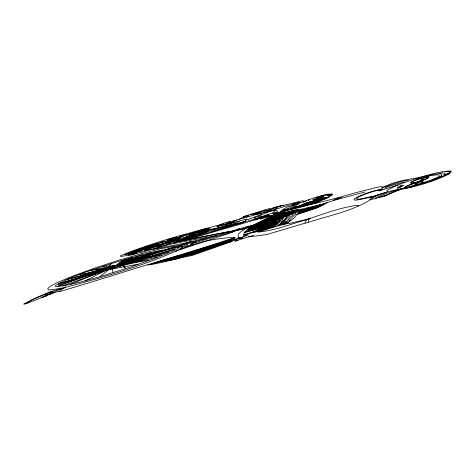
<?xml version="1.0" encoding="UTF-8"?>
<svg xmlns="http://www.w3.org/2000/svg" width="475" height="475" viewBox="0 0 475 475"><rect width="100%" height="100%" fill="white"/><g stroke="black" fill="none" stroke-linecap="round" stroke-linejoin="round"><path stroke-width="0.71" d="M269.978 215.519L269.171 216.511L260.472 219.1L261.084 218.453L260.733 218.245M178.909 247.493L179.099 246.382M243.633 236.022L244.227 232.572C250.082 226.551 258.228 223.701 265.65 220.162L285.059 211.108M277.358 207.872L275.245 209.237L266.54 212.022M174.076 243.497L174.58 242.814L178.386 241.573L230.025 231.337M248.294 226.225L248.063 226.729L244.928 228.321L248.514 227.092L251.352 225.441L249.998 225.589M401.963 185.155L403.59 185.505L397.694 188.391L400.829 185.404L401.66 185.155M297.451 211.345L297.962 210.377L292.25 211.316L275.981 215.763M420.535 178.458L420.963 177.686M327.827 202.38L336.146 199.761L343.478 196.127L353.727 193.236L377.518 187.156L380.802 186.693L383.58 187.067M126.7 259.136L125.412 261.173L132.632 257.527M401.327 185.998L399.926 187.168M281.42 224.841L286.906 218.458L289.881 215.792L289.334 215.312L287.357 215.472M120.009 262.907L121.861 260.466M289.085 220.388L295.545 214.148L295.622 213.162L292.843 213.364M53.627 292.25L53.972 291.816L51.549 292.066L50.487 292.653L53.283 292.487M421.242 180.191L422.311 178.867L419.835 180.69L423.35 179.437L424.276 178.475L423.736 178.368M261.535 214.023L261.909 213.584L258.928 213.78L231.978 221.35L226.599 222.353L222.52 223.672L216.944 226.385L217.93 226.539L231.414 222.811L236.336 220.091L233.629 220.893L232.435 221.997L228.208 223.725M285.451 222.656L290.082 217.354L293.093 214.973L292.938 214.106L289.186 214.718L278.623 225.815L276.925 225.168M105.408 270.156L111.376 263.649M197.149 241.027L195.278 242.404L190.618 244.239L195.457 242.024L196.175 241.199L195.136 241.532L190.647 244.203M272.389 227.584L281.806 221.047L283.587 217.283L285.309 216.357M275.951 209.825L272.567 213.091M185.957 234.519L186.253 234.246L183.279 235.357M421.117 178.303L421.99 177.496M309.724 199.536L308.216 200.272L308.477 200.135M246.008 219.978L245.343 220.56L245.723 220.768L242.434 222.104M161.648 242.577L162.118 242.173M177.502 240.403L176.753 241.033L179.312 241.324L244.684 228.742L252.225 226.634M278.528 225.506L281.669 222.912L284.774 219.515L286.799 216.493L285.665 216.339M259.528 217.312L261.44 214.801L268.969 211.856L275.452 209.968M100.272 276.189L109.648 269.076M181.824 235.909L182.234 235.612L181.278 235.731L174.099 239.893L175.168 239.774M231.699 225.797L233.142 224.776M327.352 202.516C318.232 208.662 307.165 210.746 297 214.516M448.923 173.47L450.929 172.081L451.25 171.042C438.336 170.947 426.111 176.368 413.517 178.558C402.509 180.084 391.447 182.792 381.573 188.023L382.126 188.444L382.5 189.852M282.37 218.999L274.229 224.105L265.656 228.137L273.25 226.587M232.578 239.798L235.202 237.702L234.513 237.251C220.222 238.165 205.895 240.368 192.227 244.779M245.005 229.003L240.647 231.901L238.462 233.997L238.159 235.155L238.272 237.031L239.287 237.726L238.984 238.088L242.422 237.263L244.132 236.307M279.698 221.403L268.595 227.466M415.239 184.419L416.706 183.101L415.067 184.65L417.929 183.356L418.445 182.477M25.187 303.947L32.799 299.594L51.698 291.407M254.006 219.955L255.972 218.886L268.256 214.801M302.569 205.04L300.467 205.645L299.992 205.259M272.763 218.447L277.62 216.172M285.891 224.004L291.804 219.824L295.373 216.76L296.792 214.302L299.262 212.545L298.662 212.088L297.017 212.111L293.538 212.901M398.46 186.758L397.183 188.076M225.162 227.561L227.412 226.148M246.673 216.927L248.585 215.745M227.887 226.712L229.734 225.578M243.337 217.847L245.765 216.368M239.489 219.082L243.936 216.452L248.146 215.816M234.727 223.903L239.252 221.255M52.695 292.659L45.671 296.329L42.287 297.463L52.452 292.772L41.669 297.273M284.46 216.778L293.912 212.8M118.483 263.583L126.32 259.124M185.642 234.888L178.113 239.168L175.56 239.732L182.21 235.867L185.963 234.781M169.7 240.065L170.317 239.715M179.912 249.957L184.686 247.404L187.72 244.987L187.328 244.346L186.194 244.221M280.102 211.903L281.996 211.464L273.315 214.16C277.287 213.673 281.443 211.684 285.042 211.28M65.776 287.108L59.476 290.89L59.066 291.846L110.242 276.29C151.679 263.067 193.604 251.406 234.846 237.53M370.69 199.601C351.791 211.428 329.43 215.359 308.542 222.348M280.357 219.058L272.413 223.832L257.242 230.612M174.491 239.786L182.471 235.814M255.105 219.118L266.701 214.848L276.046 212.23M316.635 197.636L317.169 197.345L316.421 197.707M167.42 240.849L167.96 240.564M261.891 229.283L280.731 220.341M194.138 250.859L177.567 258.774M297.285 203.84C308.845 200.005 320.53 194.441 332.755 193.99L332.589 194.827L326.135 198.514L313.678 203.555M312.621 199.844L314.949 198.627M270.922 227.014L277.59 223.529M109.677 269.212L120.205 263.773M165.472 241.478L166.03 241.187M106.258 270.15L117.153 264.605M85.001 280.927L104.179 271.261M439.933 176.207L431.763 179.912L421.729 183.029M60.497 288.741L49.875 294.506M253.234 231.925L273.321 222.585L277.317 219.747L283.082 217.948M265.78 211.019L268.434 210.128M306.666 200.581L304.707 201.768L303.032 201.994L304.35 201.685M279.876 212.693L248.128 227.454M178.268 250.064C151.911 261.992 124.224 270.75 96.496 278.861C80.578 282.981 64.778 288.747 48.313 289.999L47.791 288.562L50.023 286.455L56.596 282.952L69.647 277.287L95.172 267.906L118.643 260.306L141.289 253.751L159.642 249.001L173.85 246.204L177.597 245.991M166.535 244.328L173.428 241.051M256.838 216.618L254.214 218.191L255.111 218.15M162.646 242.292L163.59 241.858M177.246 239.358L174.105 240.813L151.804 247.932M289.115 209.255L273.315 216.612M178.879 247.154L177.899 247.6L181.913 246.151L180.025 246.733M308.625 202.13L302.165 204.695L310.347 202.077L309.362 201.881M157.528 246.964L163.756 244.156M118.524 263.548L130.868 257.996M178.677 249.44L182.168 247.546L183.053 246.181L181.48 245.717M264.682 211.428L263.103 212.26L264.688 212.289M251.809 230.488L261.309 226.433M132.982 253.579L157.231 243.586M243.812 216.452L269.206 208.555L275.922 207.807L271.949 209.077M268.541 219.688L273.731 217.437M195.878 232.863L206.619 228.226L186.152 235.06M197.962 232.364L203.175 230.114L190.226 233.765M295.895 212.093L300.901 209.635L300.871 209.22L296.934 209.469L279.965 213.714M260.015 215.751L257.64 216.986L258.234 217.253M274.206 223.339L277.566 221.926M169.201 260.46L187.465 253.977M299.986 211.185L308.334 208.086M308.798 208.074L308.055 208.388L309.759 208.745L311.659 207.664L311.143 207.551M385.575 194.893L375.743 198.621L370.013 199.654L369.651 199.334C374.674 195.1 381.449 193.871 387.523 191.799M229.864 225.162L235.232 222.466L234.436 222.258M70.27 284.448L116.577 265.299M234.561 239.727L233.183 240.297L235.517 241.074M174.141 239.958L160.538 244.857L175.661 238.943M187.144 236.704L193.836 233.967M136.836 252.967L132.489 254.244L133.558 253.549L136.907 252.872M223.292 225.007L227.537 223.25L226.712 223.262L228.612 222.223L230.244 221.932L225.678 224.348L228.57 223.131L227.21 223.487M177.858 237.524L158.223 245.456L147.66 248.882L143.961 250.646L147.155 249.951L151.382 247.825L150.195 248.799L148.016 249.595M247.303 227.852L256.583 223.767L271.302 216.018L276.444 212.729L277.614 211.037L276.022 210.698M265.81 220.186L270.192 218.441M42.263 297.35L27.057 303.394L23.75 304.101C35.477 297.653 47.856 292.161 60.8 288.687M266.457 224.835L274.841 221.516M156.881 243.479L128.666 255.301L131.51 255.016L137.317 253.436M293.312 212.877L295.664 211.666L292.077 211.808L284.887 213.958M416.539 182.661L417.941 182.002L417.454 181.99M254.933 219.67L268.149 215.133M141.704 256.209L150.842 252.712M58.164 286.312L114.6 265.127M119.658 263.322L142.441 254.796M175.536 251.489L180.916 249.149L181.438 248.556L180.304 248.716L185.309 245.581L183.932 244.952M166.44 261.03L190.754 252.48M153.283 252.67L157.771 251.037M44.418 295.076L50.973 293.402M173.583 259.712L184.745 255.663M165.211 261.113L190.422 252.154M271.955 224.503L275.637 223.173M211.808 231.687L228.053 225.91M153.348 263.726L165.282 259.445M62.557 285.914L109.393 269.177M186.17 243.556L191.835 241.223C167.295 249.898 141.609 255.265 117.171 264.355L141.105 256.987L194.649 241.668M174.242 259.7L181.866 256.969M269.479 225.69L274.188 224.022M263.488 228.677L268.001 227.068M269.675 209.944L266.249 211.227L268.595 210.793L267.912 211.268L263.435 212.842L267.473 211.696L271.546 209.517L270.655 209.344L266.594 210.395M126.196 263.423L156.887 252.623M232.827 232.132L182.056 249.019M170.513 260.306L186.283 254.766M232.637 241.229L192.102 255.526C177.43 258.198 163.002 262.627 148.242 265.02L147.998 264.682M161.298 261.755L178.469 255.734M158.323 262.473L176.587 256.096M265.994 227.282L271.842 225.245M312.675 207.474L321.361 204.844M154.304 263.536L169.89 258.151M161.999 261.826L187.607 252.938M267.116 225.75L258.18 228.802L244.714 232.554M174.705 258.4L189.857 253.157M52.82 293.188L58.71 291.294M219.319 245.314L190.166 255.277M172.639 239.085L160.841 242.666M198.758 232.245L208.501 228.932M222.015 226.955L231.378 223.321L230.452 223.28M318.82 207.094L307.105 210.496L308.037 209.772L327.198 202.54M218.512 228.273L187.393 238.26L138.581 253.127L173.791 243.449M325.725 198.497L300.681 206.726M239.24 228.635L236.223 229.651L237.078 229.591L234.454 231.39L238.23 229.924L239.376 229.164L239.073 228.772M301.827 211.957L309.053 209.582M316.766 198.123L323.766 195.926M150.427 264.48L161.809 260.686M232.75 240.469L187.108 254.772M286.841 223.517L273.748 227.145L258.697 232.073M58.556 284.169L115.93 265.276M258.186 231.45L271.807 227.115M417.145 182.495L418.546 181.836L418.053 181.824M270.738 222.092L247.897 229.354M298.282 213.904L308.578 210.556M194.803 232.904L209.059 228.279M289.572 205.147L295.527 203.223M218.494 245.623L184.935 256.375M317.769 197.351L325.054 195.267M231.367 240.457L188.646 253.798M316.029 202.32L320.524 200.883M181.931 257.129L231.408 241.454M58.164 285.22L105.177 270.222M234.436 238.224L195.249 250.658M378.771 191.021L398.169 184.888M194.21 251.613L233.356 239.24M217.087 226.605L223.434 224.129L224.016 223.535L223.452 223.333M299.63 207.082L315.525 202.077M249.5 229.698L273.523 222.199M304.463 223.333L266.493 234.62L248.473 236.871M292.238 204.482L299.173 202.308M253.787 235.19L235.078 241.217M314.486 199.417L322.133 197.036M291.739 209.083L308.619 203.84M250.693 227.62L282.655 217.758M311.826 202.208L304.077 204.612L301.316 204.814M316.13 206.72L299.642 212.592L303.929 210.829L304.796 209.54L324.294 203.555M248.662 228.647L276.29 219.925M268.375 225.108L244.334 232.204M244.002 235.024L253.602 232.287L256.619 231.735L259.136 231.907C275.203 230.601 290.272 224.004 305.793 220.002M253.656 232.251L267.057 228.107M304.018 205.966L315.174 202.534M296.839 211.749L304.772 209.938M185.309 247.137L192.238 244.892L186.598 246.394M309.664 209.445L317.686 206.975M271.201 223.618L245.973 231.432M317.021 197.921L324.508 195.635M270.56 218.078L282.346 214.468L291.65 213.293M272.46 222.822L248.467 230.25M275.559 207.474L283.343 205.105L273.077 207.866M63.484 288.218L59.357 289.423M126.475 253.692L145.534 247.926M128.666 254.083L136.824 251.619M319.123 196.644L327.613 194.328L330.226 194.156L331.307 194.667M306.506 203.169L325.933 197.297M317.87 206.429L321.284 205.396M310.882 208.798L320.245 205.966M248.283 229.621L275.631 221.023M288.954 205.188L274.788 209.493M291.181 209.214L307.331 204.351M298.84 210.847L302.86 209.647L305.366 209.428M310.312 218.405L306.001 219.699L306.541 220.257L304.671 223.024L305.372 223.262L308.15 222.478L308.489 220.406L309.759 218.518C325.434 213.275 341.139 207.421 357.592 205.271L358.72 205.883M200.824 231.479L210.188 228.671M322.762 199.334L304.309 204.909L298.068 206.287M241.739 223.796L254.024 220.139M308.916 209.914L316.878 207.539M299.796 212.848L307.509 210.573M243.841 234.715L264.902 228.41L274.58 226.397L275.15 226.64M128.262 253.709L138.397 250.859M65.692 280.042L112.872 266.083M309.943 209.849L315.982 208.056M250.2 214.979L265.952 210.348M305.959 203.632L329.258 196.769M270.144 220.228L287.785 215.294M304.148 203.722L326.194 197.238M320.34 205.438L322.555 204.784M134.567 262.141L168.471 252.207M444.517 174.818L448.109 173.767M167.39 240L173.838 237.951L174.931 238.023M314.034 199.613L321.789 197.345M183.611 239.917L244.334 222.211M311.161 203.947L316.255 202.463M313.072 200.432L322.929 197.57M269.183 215.133L254.624 219.967L271.373 215.205M125.816 261.909L171.742 248.573M254.155 225.88L284.27 216.832M317.074 197.778L324.229 195.718M160.259 243.663L149.554 246.739L160.259 244.465M139.3 250.848L157.902 245.498M184.199 240.427L241.442 223.921M263.762 221.552L278.611 217.265M239.323 228.76L248.567 226.094M198.33 240.683L236.467 229.704M175.435 248.627L132.561 261.535L104.815 270.881L147.767 257.373L174.859 249.512M418.41 183.944L407.259 187.108M163.893 241.27L138.415 249.256L124.842 254.463L128.802 254.297L132.115 253.555M296.323 204.054L287.749 208.644L288.479 208.65L284.02 210.514L290.231 208.792L299.066 203.603L295.29 204.41M274.2 216.648L290.255 212.147M195.403 242.505L234.199 231.373M237.387 230.387L245.29 228.125M276.397 207.225L300.544 201.145L303.377 200.735L303.543 201.406M279.591 214.379L291.377 211.227L298.822 209.766M286.271 215.834L254.938 225.203M288.83 209.635L301.251 205.912L292.642 207.937M294.268 204.921L287.428 206.833L281.907 210.229L286.829 208.958M176.023 240.029L208.008 231.052M284.05 214.237L289.661 212.776L293.194 212.592M58.621 283.575L99.168 272.175M262.342 221.659L276.011 217.877M82.614 274.408L104.933 268.268M403.008 188.26L404.379 187.88M145.867 248.223L161.993 243.817M141.716 249.903L157.884 245.492M365.091 191.977L336.146 199.761M264.171 220.911L274.58 218.072M118.192 264.872L150.409 256.126M128.571 252.801L142.868 248.942M320.767 204.523L300.865 209.338M286.342 210.728L338.063 197.766M324.449 198.669L327.281 197.921M247.867 220.922L254.588 219.159M292.196 207.878L298.205 206.304M183.231 237.999L207.605 231.634M171.968 241.852L194.987 235.849M287.233 215.086L274.615 218.209L274.598 217.467M167.675 239.762L175.156 237.399L176.848 237.268M259.439 223.024L269.859 220.382L257.83 223.666M292.891 207.421L302.759 205.319M119.088 266.528L157.629 256.868M447.842 173.862L449.332 173.808C434.251 181.379 417.846 186.17 401.292 189.293C393.822 191.318 387.416 196.264 379.662 197.291M281.063 210.888L285.433 209.819M67.474 279.27L106.062 269.919M298.294 211.844L302.925 211.167M244.768 235.576L248.271 234.947L242.315 237.357L237.631 238.438L238.284 238.123L234.816 239.465L242.422 238.361M231.123 222.977L246.317 219.153L246.751 219.207L246.353 219.616L248.045 219.426L261.208 214.486L262.248 213.536L251.738 214.617M402.972 188.272L389.043 191.413L387.487 191.514L386.709 190.38C402.8 181.901 420.423 176.385 438.538 174.693L439.375 176.243M145.718 246.875L151.703 245.48L149.696 245.658M134.478 252.908L142.334 251.061M186.533 235.422L243.622 222.294M206.637 238.153L184.169 243.23L153.253 249.369M296.228 203.377L300.438 202.421M293.651 204.303L297.029 203.537M220.679 224.639C186.901 233.629 152.653 242.333 120.401 255.882L120.62 256.488L128.897 255.247M189.151 234.246L247.166 221.16M158.769 243.877L153.455 245.07L159.06 244.037M309.047 218.749L290.32 223.28L280.98 224.058M89.704 270.809L106.768 267.057M341.846 196.792L337.749 198.033L333.67 200.064L333.497 200.533M140.41 248.752L147.535 247.22M185.262 237.072L203.716 233.148M361.404 198.716L373.029 196.288M359.83 199.518L371.895 197.006M120.478 263.477L138.106 259.89M117.064 265.472L126.184 263.684M146.971 257.812L161.571 254.998M174.064 243.438L216.463 235.487M382.066 189.477L382.387 189.418M110.776 269.254L138.13 264.201M327.311 195.872L330.642 195.278M379.074 189.608L382.286 189.044M382.417 189.531L377.269 190.428A14.517 1.882 -18 0 0 358.702 197A14.517 1.882 -18 0 0 362.33 198.52M174.212 240.789L184.205 239.05M172.235 248.294L176.32 247.594L178.564 247.802L176.385 249.518L171.6 251.703L155.082 258.305L129.782 267.253L99.429 276.848L80.323 282.091L64.196 285.742L55.492 286.645L55.438 285.57C73.75 274.71 94.81 269.337 114.837 262.497C130.708 257.919 146.579 252.967 162.872 250.129M78.975 274.758L105.171 270.34M128.636 263.453L148.509 260.336M274.413 217.912L285.166 215.602L272.917 218.286L287.423 215.282L272.478 218.173L287.227 215.127L276.153 216.855L289.168 214.48L277.697 216.119L289.56 214.296L279.995 215.258L290.32 213.964L283.041 214.516L291.389 213.37M326.711 195.344L331.164 194.839M256.738 213.144L262.509 212.539M280.22 224.491L284.941 224.04M102.256 266.433L113.555 265.768M93.866 269.42L103.633 269.135M282.744 223.422L285.998 223.398M284.668 221.718L288.919 222.003M278.635 224.378L282.702 224.663M283.979 222.502L287.339 222.923M234.882 239.732L237.363 240.178M288.8 219.978L290.368 220.727M122.71 265.347L125.608 268.5M123.031 265.216L125.329 268.369M112.433 268.826L112.961 272.24M374.532 196.317A11.305 1.49 -17.9 0 1 369.188 197.564M377.963 194.875A8.568 1.128 -17.9 0 1 371.088 196.692M360.84 199.31A17.195 2.227 -18 0 1 356.582 197.493A17.195 2.227 -18 0 1 378.545 189.715M441.608 175.714A15.432 2.025 -17.4 0 1 431.342 180.292M375.185 198.134A21.666 2.981 -17.7 0 1 401.874 188.777M384.495 196.199A23.976 3.313 -17.6 0 1 400.36 189.436M371.955 198.871A13.051 1.763 -17.8 0 1 386.418 192.399M384.412 188.058A17.86 2.31 -17.8 0 1 404.926 182.121M385.166 187.102A15.592 1.989 -17.8 0 1 408.358 180.257M423.955 176.623A26.416 3.467 -17.5 0 1 441.055 175.762M447.462 174.058A31.332 4.055 -17.5 0 1 418.481 184.751M439.488 173.333A19.475 2.547 -17.4 0 1 443.597 175.055M445.948 171.6A15.063 1.959 -17.3 0 1 446.387 174.289M409.195 187.382A9.482 1.265 -17.5 0 0 422.827 182.026A9.482 1.265 -17.5 0 0 409.308 185.054A9.482 1.265 -17.5 0 0 409.195 187.382M415.31 182.477A9.28 1.199 -17.5 0 0 428.587 177.276A9.28 1.199 -17.5 0 0 415.304 180.304A9.28 1.199 -17.5 0 0 415.31 182.477M409.028 187.477A9.838 1.312 -17.5 0 0 423.172 181.919A9.838 1.312 -17.5 0 0 409.135 185.066A9.838 1.312 -17.5 0 0 409.028 187.477M415.15 182.572A9.625 1.247 -17.5 0 0 428.925 177.169A9.625 1.247 -17.5 0 0 415.132 180.316A9.625 1.247 -17.5 0 0 415.15 182.572"/></g></svg>
